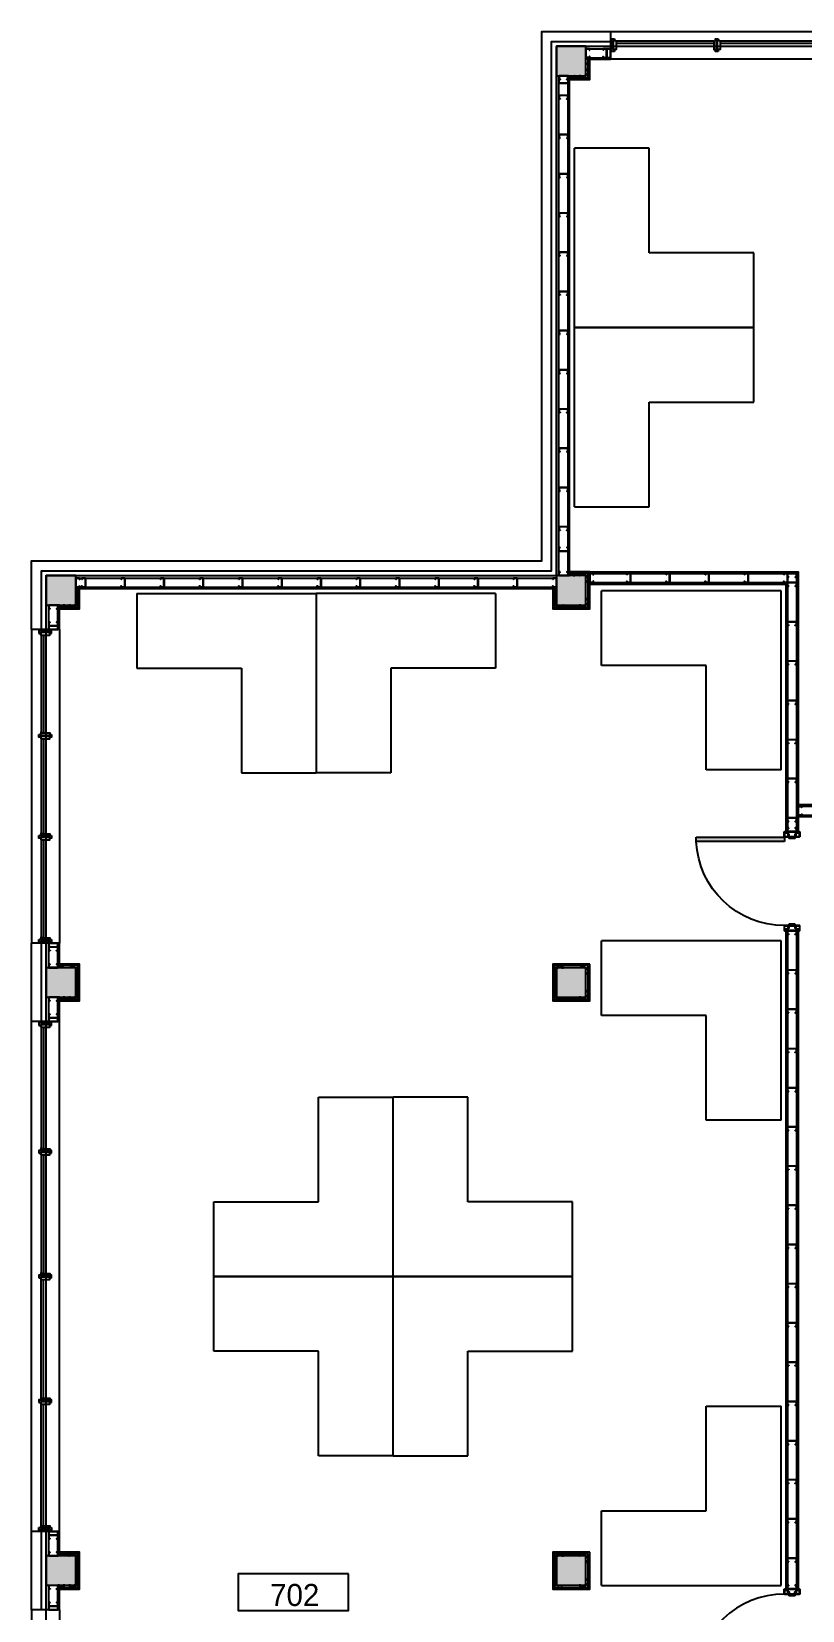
# Model space of a CAD drawing. Header units: millimetres. Extents: x 5414 to 278894, y 4264 to 146383.
# Drawn here: x 60914 to 68770, y 15895 to 32001 of the extents above; entities that cross this region are included whole.
import ezdxf
from ezdxf.enums import TextEntityAlignment as Align

# ---------------------------------------------------------------- set-up
doc = ezdxf.new("R2010")
doc.units = ezdxf.units.MM
doc.linetypes.add('Commercial Base Plan$0$ACAD_ISO02W100', pattern=[15, 12, -3])
for name, color, linetype in [('Commercial Base Plan$0$A-DR-INT', 6, 'Continuous'), ('Commercial Base Plan$0$A-GL-RMS-IDN', 6, 'Continuous'), ('Commercial Base Plan$0$A-PL-LAY-S', 6, 'Continuous'), ('Commercial Base Plan$0$I-FU-DSK', 6, 'Continuous')]:
    doc.layers.add(name, color=color, linetype=linetype)
doc.styles.add('Commercial Base Plan$0$STYLUS BT', font='stylu.ttf')

# ---------------------------------------------------------------- blocks, each defined once
blk = doc.blocks.new('Commercial Base Plan$0$wbFurringChanel 70x22')
blk.add_lwpolyline([(5, 3), (0, 3, 0.414214), (0, 2), (0, 0, 0.414214), (0, 0), (16, 0, 0.394412), (16, 0), (17, 22, -0.394412), (18, 22), (18, 22, -0.198912), (19, 22), (19, 21, 0.198912), (19, 21), (51, 21), (51, 21, 0.198912), (51, 21), (51, 22, -0.198912), (52, 22), (52, 22, -0.394412), (53, 22), (54, 0, 0.394412), (54, 0), (70, 0, 0.414214), (70, 0), (70, 2, 0.414214), (70, 2), (65, 2)], format="xyb")
blk = doc.blocks.new('Commercial Base Plan$0$wbC_Stud 92x38')
blk.add_lwpolyline([(-13, 38), (-3, 38, -0.414214), (0, 35), (0, 3, -0.414214), (-3, 0), (-89, 0, -0.414214), (-92, 3), (-92, 35, -0.414214), (-89, 38), (-79, 38), (-79, 37), (-89, 37, 0.414214), (-91, 35), (-91, 3, 0.414214), (-89, 1), (-3, 1, 0.414214), (-1, 3), (-1, 35, 0.414214), (-3, 37), (-13, 37)], format="xyb", close=True)
blk = doc.blocks.new('Commercial Base Plan$0$wbDoorPlan 900x124(1010ro)')
for p, q in [((55, 976), (55, 77)), ((100, 976), (55, 976)), ((100, 77), (100, 976)), ((1, -35), (1, 35)), ((55, 77), (100, 77)), ((1009, -35), (1009, 35))]:
    blk.add_line(p, q)
for points in [[(9, 65), (2, 65, -0.414214), (1, 66), (1, 77, -0.414214), (2, 78), (50, 78, -0.414214), (51, 77), (51, 29, 0.414214), (52, 28), (66, 28, -0.414214), (67, 27), (67, -27, -0.414214), (66, -28), (52, -28, 0.414214), (51, -29), (51, -77, -0.414214), (50, -78), (2, -78, -0.414214), (1, -77), (1, -66, -0.414214), (2, -65), (9, -65), (9, -64), (2, -64, 0.414214), (0, -66), (0, -77, 0.414214), (2, -79), (50, -79, 0.414214), (52, -77), (52, -29), (66, -29, 0.414214), (68, -27), (68, 27, 0.414214), (66, 29), (52, 29), (52, 77, 0.414214), (50, 79), (2, 79, 0.414214), (0, 77), (0, 66, 0.414214), (2, 64), (9, 64)], [(1001, 65), (1008, 65, 0.414214), (1009, 66), (1009, 77, 0.414214), (1008, 78), (960, 78, 0.414214), (959, 77), (959, 29, -0.414214), (958, 28), (944, 28, 0.414214), (943, 27), (943, -27, 0.414214), (944, -28), (958, -28, -0.414214), (959, -29), (959, -77, 0.414214), (960, -78), (1008, -78, 0.414214), (1009, -77), (1009, -66, 0.414214), (1008, -65), (1001, -65), (1001, -64), (1008, -64, -0.414214), (1010, -66), (1010, -77, -0.414214), (1008, -79), (960, -79, -0.414214), (958, -77), (958, -29), (944, -29, -0.414214), (942, -27), (942, 27, -0.414214), (944, 29), (958, 29), (958, 77, -0.414214), (960, 79), (1008, 79, -0.414214), (1010, 77), (1010, 66, -0.414214), (1008, 64), (1001, 64)]]:
    blk.add_lwpolyline(points, format="xyb", close=True)
for points in [[(0, -34), (0, 34), (20, 45), (15, 51), (15, 77), (50, 77), (50, -77), (15, -77), (15, -52), (20, -45)], [(1010, -34), (1010, 34), (990, 45), (995, 51), (995, 77), (960, 77), (960, -77), (995, -77), (995, -52), (990, -45)]]:
    blk.add_lwpolyline(points, close=True)
for centre in [(35, 36), (975, 36), (35, -36), (975, -36)]:
    blk.add_circle(centre, 8)
blk.add_arc((59, 78), 899, 359.9419, 87.4119)
blk.add_solid([(55, 976), (100, 976), (55, 77), (100, 77)])
blk = doc.blocks.new('Commercial Base Plan$0$wbAluminJamb 127x44.5')
for p, q in [((-109.5, 39.25), (-127, 39.25)), ((-22.5, 56.5), (-17.5, 51.5)), ((0, 39.25), (-17.5, 39.25))]:
    blk.add_line(p, q)
at = {"color": 5}
for p, q in [((-47.5, 56.5), (-47.5, 66.5)), ((-22.5, 56.5), (-22.5, 66.5))]:
    blk.add_line(p, q, dxfattribs=at)
for points in [[(-127, 39.25), (-127, 12), (0, 12), (0, 39.25)], [(-22.5, 56.5), (-109.5, 56.5), (-109.5, 31.5), (-17.5, 31.5), (-17.5, 51.5)]]:
    blk.add_lwpolyline(points)
blk = doc.blocks.new('Commercial Base Plan$0$wbAluminMulion 127x44.5')
for p, q in [((-109.5, 13.625), (-127, 13.625)), ((-22.5, 30.875), (-17.5, 25.875)), ((0, 13.625), (-17.5, 13.625)), ((-22.5, -30.875), (-17.5, -25.875))]:
    blk.add_line(p, q)
at = {"color": 5}
for p, q in [((-47.5, 30.875), (-47.5, 40.875)), ((-22.5, 30.875), (-22.5, 40.875)), ((-47.5, -30.875), (-47.5, -40.875)), ((-22.5, -30.875), (-22.5, -40.875))]:
    blk.add_line(p, q, dxfattribs=at)
for points in [[(-127, 13.625), (-127, -13.625), (-109.5, -13.625)], [(-22.5, 30.875), (-109.5, 30.875), (-109.5, 5.875), (-17.5, 5.875), (-17.5, 25.875)], [(-17.5, -13.625), (0, -13.625), (0, 13.625)], [(-22.5, -30.875), (-109.5, -30.875), (-109.5, -5.875), (-17.5, -5.875), (-17.5, -25.875)]]:
    blk.add_lwpolyline(points)
blk = doc.blocks.new('Commercial Base Plan$0$wbW01Plan_5176x127(ro5200)')
for p, q in [((-5143.5, -22.5), (-3902.625, -22.5)), ((-5143.5, -47.5), (-3902.625, -47.5)), ((-3840.875, -22.5), (-2630.875, -22.5)), ((-3840.875, -47.5), (-2630.875, -47.5)), ((-1359.125, -22.5), (-2569.125, -22.5)), ((-1359.125, -47.5), (-2569.125, -47.5)), ((-56.5, -22.5), (-1297.375, -22.5)), ((-56.5, -47.5), (-1297.375, -47.5))]:
    blk.add_line(p, q)
at = {"rotation": 90}
for name, p in [('Commercial Base Plan$0$wbAluminMulion 127x44.5', (-3871.75, 0)), ('Commercial Base Plan$0$wbAluminMulion 127x44.5', (-2600, 0)), ('Commercial Base Plan$0$wbAluminMulion 127x44.5', (-1328.25, 0)), ('Commercial Base Plan$0$wbAluminJamb 127x44.5', (0, 0))]:
    blk.add_blockref(name, p, dxfattribs=at)
at = {"xscale": -1, "rotation": 270}
blk.add_blockref('Commercial Base Plan$0$wbAluminJamb 127x44.5', (-5200, 0), dxfattribs=at)
blk = doc.blocks.new('Commercial Base Plan$0$wbW02Plan_3176x127(ro3200)')
for p, q in [((-3143.5, -22.5), (-2145.375, -22.5)), ((-3143.5, -47.5), (-2145.375, -47.5)), ((-2083.625, -22.5), (-1116.375, -22.5)), ((-2083.625, -47.5), (-1116.375, -47.5)), ((-1054.625, -22.5), (-56.5, -22.5)), ((-1054.625, -47.5), (-56.5, -47.5))]:
    blk.add_line(p, q)
at = {"rotation": 90}
for name, p in [('Commercial Base Plan$0$wbAluminMulion 127x44.5', (-2114.5, 0)), ('Commercial Base Plan$0$wbAluminMulion 127x44.5', (-1085.5, 0)), ('Commercial Base Plan$0$wbAluminJamb 127x44.5', (0, 0))]:
    blk.add_blockref(name, p, dxfattribs=at)
at = {"xscale": -1, "rotation": 270}
blk.add_blockref('Commercial Base Plan$0$wbAluminJamb 127x44.5', (-3200, 0), dxfattribs=at)
blk = doc.blocks.new('Commercial Base Plan$0$att.RoomName&Number')
blk.add_lwpolyline([(-7.5, 0), (7.5, 0), (7.5, 5), (-7.5, 5)], close=True)
at = {"style": 'Commercial Base Plan$0$STYLUS BT'}
for tag, p in [('ROOM_NAME', (0, 9.5)), ('ROOM', (0, 2.5))]:
    blk.add_attdef(tag, text='', height=3, dxfattribs=at).set_placement(p, align=Align.MIDDLE)
blk = doc.blocks.new('Commercial Base Plan$0$desk')
for p, q in [((0, 1829), (0, 0)), ((0, 1829), (762, 1829)), ((762, 1829), (762, 762)), ((762, 762), (1829, 762)), ((1829, 762), (1829, 0)), ((0, 0), (1829, 0))]:
    blk.add_line(p, q)

msp = doc.modelspace()

# ---------------------------------------------------------------- hatches: boundary and pattern name
at = {"layer": 'Commercial Base Plan$0$A-PL-LAY-S'}
for points in [[(66564, 31851.2), (66264, 31851.2), (66264, 31551.2), (66564, 31551.2)], [(61364, 26451.2), (61064, 26451.2), (61064, 26151.2), (61364, 26151.2)], [(66564, 26451.2), (66264, 26451.2), (66264, 26151.2), (66564, 26151.2)], [(61364, 22451.2), (61064, 22451.2), (61064, 22151.2), (61364, 22151.2)], [(66564, 22451.2), (66264, 22451.2), (66264, 22151.2), (66564, 22151.2)], [(61364, 16451.2), (61064, 16451.2), (61064, 16151.2), (61364, 16151.2)], [(66564, 16451.2), (66264, 16451.2), (66264, 16151.2), (66564, 16151.2)]]:
    msp.add_hatch(color=256, dxfattribs=at).paths.add_polyline_path(points)

# ---------------------------------------------------------------- linework, layer by layer
for p, q in [((66814, 32001.2), (70014, 32001.2)), ((66814, 32001.2), (66814, 31718.2)), ((70014, 31718.2), (66814, 31718.2)), ((60914, 25901.2), (60914, 22701.2)), ((61197, 25901.2), (60914, 25901.2)), ((61197, 25901.2), (61197, 22701.2)), ((68618, 24113.2), (68618, 23839.2)), ((68710, 24113.2), (68710, 23839.2)), ((68726, 24113.2), (68726, 23839.2)), ((76752, 24097.2), (68726, 24097.2)), ((76752, 24005.2), (68726, 24005.2)), ((68602, 23839.2), (68726, 23839.2)), ((76752, 23989.2), (68726, 23989.2)), ((68602, 22829.2), (68726, 22829.2)), ((61197, 22701.2), (60914, 22701.2)), ((60914, 16701.2), (60914, 21901.2)), ((61197, 21901.2), (60914, 21901.2)), ((61197, 16701.2), (61197, 21901.2)), ((61197, 16701.2), (60914, 16701.2)), ((68602, 16113.2), (68726, 16113.2)), ((60914, 15901.2), (60914, 12701.2)), ((61197, 15901.2), (60914, 15901.2)), ((61197, 15901.2), (61197, 12701.2))]:
    msp.add_line(p, q, dxfattribs=at)
at = {"layer": 'Commercial Base Plan$0$A-PL-LAY-S', "linetype": 'Continuous'}
for points in [[(60914, 25901.2), (60914, 26601.2), (66114, 26601.2), (66114, 32001.2), (66814, 32001.2)], [(61014, 25901.2), (61014, 26501.2), (66214, 26501.2), (66214, 31901.2), (66814, 31901.2)], [(66564, 31826.2), (66814, 31826.2)], [(66564, 31734.2), (66814, 31734.2)], [(66289, 26451.2), (66289, 31551.2)], [(66381, 26451.2), (66381, 31551.2)], [(61364, 26426.2), (66264, 26426.2)], [(61364, 26334.2), (66264, 26334.2)], [(61089, 25901.2), (61089, 26151.2)], [(61181, 25901.2), (61181, 26151.2)], [(60914, 21901.2), (60914, 22701.2)], [(61014, 21901.2), (61014, 22701.2)], [(61089, 22451.2), (61089, 22701.2)], [(61181, 22451.2), (61181, 22701.2)], [(61089, 21901.2), (61089, 22151.2)], [(61181, 21901.2), (61181, 22151.2)], [(60914, 15901.2), (60914, 16701.2)], [(61014, 15901.2), (61014, 16701.2)], [(61089, 16451.2), (61089, 16701.2)], [(61181, 16451.2), (61181, 16701.2)], [(61089, 15901.2), (61089, 16151.2)], [(61181, 15901.2), (61181, 16151.2)]]:
    msp.add_lwpolyline(points, dxfattribs=at)
at = {"layer": 'Commercial Base Plan$0$A-PL-LAY-S', "linetype": 'Commercial Base Plan$0$ACAD_ISO02W100'}
msp.add_lwpolyline([(97764, 26451.2), (97764, 12151.2), (92564, 12151.2), (92564, 6751.2), (66264, 6751.2), (66264, 12151.2), (61064, 12151.2), (61064, 26451.2), (66264, 26451.2), (66264, 31851.2), (92564, 31851.2), (92564, 26451.2), (97764, 26451.2)], dxfattribs=at)
at = {"layer": 'Commercial Base Plan$0$A-PL-LAY-S'}
for points in [[(66564, 31851.2), (66264, 31851.2), (66264, 31551.2), (66564, 31551.2)], [(61364, 26451.2), (61064, 26451.2), (61064, 26151.2), (61364, 26151.2)], [(66564, 26451.2), (66264, 26451.2), (66264, 26151.2), (66564, 26151.2)], [(61364, 22451.2), (61064, 22451.2), (61064, 22151.2), (61364, 22151.2)], [(66586, 22473.2), (66242, 22473.2), (66242, 22129.2), (66586, 22129.2)], [(66564, 22451.2), (66264, 22451.2), (66264, 22151.2), (66564, 22151.2)], [(61364, 16451.2), (61064, 16451.2), (61064, 16151.2), (61364, 16151.2)], [(66586, 16473.2), (66242, 16473.2), (66242, 16129.2), (66586, 16129.2)], [(66564, 16451.2), (66264, 16451.2), (66264, 16151.2), (66564, 16151.2)]]:
    msp.add_lwpolyline(points, close=True, dxfattribs=at)
for points in [[(66381, 31529.2), (66586, 31529.2), (66586, 31734.2)], [(61197, 25901.2), (61197, 26113.2), (61402, 26113.2), (61402, 26319.7), (66226, 26318.2), (66226, 26113.2), (66602, 26113.2), (66602, 26489.2), (66397, 26489.2), (66397, 31513.2), (66602, 31513.2), (66602, 31718.2), (66814, 31718.2)], [(66242, 26334.2), (66242, 26129.2), (66586, 26129.2), (66586, 26473.2), (66381, 26473.2)], [(66602, 26489.2), (68726, 26489.2), (68726, 24113.2)], [(66602, 26473.2), (68710, 26473.2), (68710, 24113.2)], [(61181, 26129.2), (61386, 26129.2), (61386, 26334.2)], [(66602, 26381.2), (68618, 26381.2), (68618, 24113.2)], [(66602, 26365.2), (68602, 26365.2), (68602, 24113.2)], [(68602, 24113.2), (68602, 23839.2)], [(76752, 24113.2), (68726, 24113.2)], [(68602, 22829.2), (68602, 16113.2)], [(68618, 22829.2), (68618, 16113.2)], [(68710, 22829.2), (68710, 16113.2)], [(68726, 22829.2), (68726, 16113.2)], [(61197, 21901.2), (61197, 22113.2), (61402, 22113.2), (61402, 22489.2), (61197, 22489.2), (61197, 22701.2)], [(61181, 22129.2), (61386, 22129.2), (61386, 22473.2), (61181, 22473.2)], [(61197, 15901.2), (61197, 16113.2), (61402, 16113.2), (61402, 16489.2), (61197, 16489.2), (61197, 16701.2)], [(61181, 16129.2), (61386, 16129.2), (61386, 16473.2), (61181, 16473.2)]]:
    msp.add_lwpolyline(points, dxfattribs=at)
at = {"layer": 'Commercial Base Plan$0$A-PL-LAY-S', "linetype": 'Continuous'}
for points in [[(66602, 22489.2), (66226, 22489.2), (66226, 22113.2), (66602, 22113.2)], [(66602, 16489.2), (66226, 16489.2), (66226, 16113.2), (66602, 16113.2)]]:
    msp.add_lwpolyline(points, close=True, dxfattribs=at)

# ---------------------------------------------------------------- block references
at = {"layer": 'Commercial Base Plan$0$A-DR-INT', "xscale": -1, "rotation": 90}
msp.add_blockref('Commercial Base Plan$0$wbDoorPlan 900x124(1010ro)', (68664, 23839.2), dxfattribs=at)
at = {"layer": 'Commercial Base Plan$0$A-DR-INT', "rotation": 90.00000000000001}
msp.add_blockref('Commercial Base Plan$0$wbDoorPlan 900x124(1010ro)', (68664, 15103.2), dxfattribs=at)
at = {"layer": 'Commercial Base Plan$0$A-GL-RMS-IDN'}
ref = msp.add_blockref('Commercial Base Plan$0$att.RoomName&Number', (63580.7, 16268.5), dxfattribs=dict(at, xscale=75, yscale=75, zscale=75, rotation=180))
ref.add_attrib('ROOM', '702', dxfattribs={"layer": '0', "height": 225, "style": 'Commercial Base Plan$0$STYLUS BT'}).set_placement((63595.7, 16052.7), align=Align.MIDDLE)
ref.add_attrib('ROOM_NAME', 'OFFICE', dxfattribs={"layer": '0', "height": 225, "style": 'Commercial Base Plan$0$STYLUS BT'}).set_placement((63580.7, 15556), align=Align.MIDDLE)
at = {"layer": 'Commercial Base Plan$0$A-PL-LAY-S', "xscale": -1}
for name, p in [('Commercial Base Plan$0$wbW02Plan_3176x127(ro3200)', (66814, 31926.2)), ('Commercial Base Plan$0$wbC_Stud 92x38', (66289, 31475.2)), ('Commercial Base Plan$0$wbC_Stud 92x38', (66289, 26701.2)), ('Commercial Base Plan$0$wbC_Stud 92x38', (66289, 26451.2)), ('Commercial Base Plan$0$wbFurringChanel 70x22', (66564, 26451.2)), ('Commercial Base Plan$0$wbC_Stud 92x38', (61089, 25939.2)), ('Commercial Base Plan$0$wbC_Stud 92x38', (61089, 25901.2)), ('Commercial Base Plan$0$wbC_Stud 92x38', (68618, 23839.2)), ('Commercial Base Plan$0$wbC_Stud 92x38', (61089, 22451.2)), ('Commercial Base Plan$0$wbFurringChanel 70x22', (61251, 22451.2)), ('Commercial Base Plan$0$wbFurringChanel 70x22', (61364, 22451.2)), ('Commercial Base Plan$0$wbFurringChanel 70x22', (66564, 22451.2)), ('Commercial Base Plan$0$wbC_Stud 92x38', (61089, 21939.2)), ('Commercial Base Plan$0$wbC_Stud 92x38', (61089, 21901.2)), ('Commercial Base Plan$0$wbC_Stud 92x38', (61089, 16451.2)), ('Commercial Base Plan$0$wbFurringChanel 70x22', (61251, 16451.2)), ('Commercial Base Plan$0$wbFurringChanel 70x22', (61364, 16451.2)), ('Commercial Base Plan$0$wbFurringChanel 70x22', (66564, 16451.2)), ('Commercial Base Plan$0$wbC_Stud 92x38', (68618, 16113.2)), ('Commercial Base Plan$0$wbC_Stud 92x38', (61089, 15939.2)), ('Commercial Base Plan$0$wbC_Stud 92x38', (61089, 15901.2))]:
    msp.add_blockref(name, p, dxfattribs=at)
for name, p, rotation in [('Commercial Base Plan$0$wbC_Stud 92x38', (66564, 31826.2), 270), ('Commercial Base Plan$0$wbFurringChanel 70x22', (66564, 31664.2), 270), ('Commercial Base Plan$0$wbFurringChanel 70x22', (66564, 31551.2), 270), ('Commercial Base Plan$0$wbFurringChanel 70x22', (66381, 31551.2), 180), ('Commercial Base Plan$0$wbC_Stud 92x38', (66601.9, 26473.2), 270), ('Commercial Base Plan$0$wbFurringChanel 70x22', (66264, 26334.2), 90), ('Commercial Base Plan$0$wbFurringChanel 70x22', (61364, 26151.2), 270), ('Commercial Base Plan$0$wbFurringChanel 70x22', (66264, 26151.2), 180), ('Commercial Base Plan$0$wbFurringChanel 70x22', (66564, 26151.2), 270), ('Commercial Base Plan$0$wbW02Plan_3176x127(ro3200)', (60989, 22701.2), 90), ('Commercial Base Plan$0$wbC_Stud 92x38', (68726, 24097.2), 270), ('Commercial Base Plan$0$wbFurringChanel 70x22', (66264, 22451.2), 90), ('Commercial Base Plan$0$wbFurringChanel 70x22', (61364, 22151.2), 270), ('Commercial Base Plan$0$wbFurringChanel 70x22', (66264, 22151.2), 180), ('Commercial Base Plan$0$wbFurringChanel 70x22', (66564, 22151.2), 270), ('Commercial Base Plan$0$wbFurringChanel 70x22', (66264, 16451.2), 90), ('Commercial Base Plan$0$wbFurringChanel 70x22', (61364, 16151.2), 270), ('Commercial Base Plan$0$wbFurringChanel 70x22', (66264, 16151.2), 180), ('Commercial Base Plan$0$wbFurringChanel 70x22', (66564, 16151.2), 270)]:
    msp.add_blockref(name, p, dxfattribs=dict(at, rotation=rotation))
at = {"layer": 'Commercial Base Plan$0$A-PL-LAY-S'}
for name, p, rotation in [('Commercial Base Plan$0$wbC_Stud 92x38', (66776, 31826.2), 90.00000000000001), ('Commercial Base Plan$0$wbC_Stud 92x38', (66814, 31826.2), 90.00000000000001), ('Commercial Base Plan$0$wbC_Stud 92x38', (66289, 31551.2), 180), ('Commercial Base Plan$0$wbFurringChanel 70x22', (66564, 31551.2), 180), ('Commercial Base Plan$0$wbC_Stud 92x38', (66289, 31351.2), 180), ('Commercial Base Plan$0$wbC_Stud 92x38', (66289, 30951.2), 180), ('Commercial Base Plan$0$wbC_Stud 92x38', (66289, 30551.2), 180), ('Commercial Base Plan$0$wbC_Stud 92x38', (66289, 30151.2), 180), ('Commercial Base Plan$0$wbC_Stud 92x38', (66289, 29751.2), 180), ('Commercial Base Plan$0$wbC_Stud 92x38', (66289, 29351.2), 180), ('Commercial Base Plan$0$wbC_Stud 92x38', (66289, 28951.2), 180), ('Commercial Base Plan$0$wbC_Stud 92x38', (66289, 28551.2), 180), ('Commercial Base Plan$0$wbC_Stud 92x38', (66289, 28151.2), 180), ('Commercial Base Plan$0$wbC_Stud 92x38', (66289, 27751.2), 180), ('Commercial Base Plan$0$wbC_Stud 92x38', (66289, 27351.2), 180), ('Commercial Base Plan$0$wbC_Stud 92x38', (66289, 26951.2), 180), ('Commercial Base Plan$0$wbC_Stud 92x38', (61364, 26334.2), 270), ('Commercial Base Plan$0$wbC_Stud 92x38', (61464, 26426.2), 90.00000000000001), ('Commercial Base Plan$0$wbC_Stud 92x38', (61864, 26426.2), 90.00000000000001), ('Commercial Base Plan$0$wbC_Stud 92x38', (62264, 26426.2), 90.00000000000001), ('Commercial Base Plan$0$wbC_Stud 92x38', (62664, 26426.2), 90.00000000000001), ('Commercial Base Plan$0$wbC_Stud 92x38', (63064, 26426.2), 90.00000000000001), ('Commercial Base Plan$0$wbC_Stud 92x38', (63464, 26426.2), 90.00000000000001), ('Commercial Base Plan$0$wbC_Stud 92x38', (63864, 26426.2), 90.00000000000001), ('Commercial Base Plan$0$wbC_Stud 92x38', (64264, 26426.2), 90.00000000000001), ('Commercial Base Plan$0$wbC_Stud 92x38', (64664, 26426.2), 90.00000000000001), ('Commercial Base Plan$0$wbC_Stud 92x38', (65064, 26426.2), 90.00000000000001), ('Commercial Base Plan$0$wbC_Stud 92x38', (65464, 26426.2), 90.00000000000001), ('Commercial Base Plan$0$wbC_Stud 92x38', (65864, 26426.2), 90.00000000000001), ('Commercial Base Plan$0$wbC_Stud 92x38', (66264, 26426.2), 90.00000000000001), ('Commercial Base Plan$0$wbFurringChanel 70x22', (66564, 26451.2), 270), ('Commercial Base Plan$0$wbC_Stud 92x38', (67018, 26473.2), 90.00000000000001), ('Commercial Base Plan$0$wbC_Stud 92x38', (67418, 26473.2), 90.00000000000001), ('Commercial Base Plan$0$wbC_Stud 92x38', (67818, 26473.2), 90.00000000000001), ('Commercial Base Plan$0$wbC_Stud 92x38', (68218, 26473.2), 90.00000000000001), ('Commercial Base Plan$0$wbC_Stud 92x38', (68618, 26473.2), 90.00000000000001), ('Commercial Base Plan$0$wbC_Stud 92x38', (68618, 26473.2), 180), ('Commercial Base Plan$0$wbFurringChanel 70x22', (61364, 26334.2), 270), ('Commercial Base Plan$0$wbC_Stud 92x38', (68618, 26381.2), 180), ('Commercial Base Plan$0$wbC_Stud 92x38', (61089, 26151.2), 180), ('Commercial Base Plan$0$wbFurringChanel 70x22', (61251, 26151.2), 180), ('Commercial Base Plan$0$wbFurringChanel 70x22', (61364, 26151.2), 180), ('Commercial Base Plan$0$wbFurringChanel 70x22', (66264, 26151.2), 90.00000000000001), ('Commercial Base Plan$0$wbFurringChanel 70x22', (66564, 26151.2), 180), ('Commercial Base Plan$0$wbC_Stud 92x38', (68618, 25981.2), 180), ('Commercial Base Plan$0$wbC_Stud 92x38', (68618, 25581.2), 180), ('Commercial Base Plan$0$wbC_Stud 92x38', (68618, 25178.2), 180), ('Commercial Base Plan$0$wbC_Stud 92x38', (68618, 24778.2), 180), ('Commercial Base Plan$0$wbC_Stud 92x38', (68618, 24381.2), 180), ('Commercial Base Plan$0$wbC_Stud 92x38', (68618, 23981.2), 180), ('Commercial Base Plan$0$wbC_Stud 92x38', (68618, 22829.2), 180), ('Commercial Base Plan$0$wbC_Stud 92x38', (61089, 22701.2), 180), ('Commercial Base Plan$0$wbC_Stud 92x38', (61089, 22663.2), 180), ('Commercial Base Plan$0$wbFurringChanel 70x22', (61364, 22451.2), 270), ('Commercial Base Plan$0$wbFurringChanel 70x22', (66564, 22451.2), 270), ('Commercial Base Plan$0$wbC_Stud 92x38', (68618, 22429.2), 180), ('Commercial Base Plan$0$wbC_Stud 92x38', (61089, 22151.2), 180), ('Commercial Base Plan$0$wbFurringChanel 70x22', (61251, 22151.2), 180), ('Commercial Base Plan$0$wbFurringChanel 70x22', (61364, 22151.2), 180), ('Commercial Base Plan$0$wbFurringChanel 70x22', (66264, 22151.2), 90.00000000000001), ('Commercial Base Plan$0$wbFurringChanel 70x22', (66564, 22151.2), 180), ('Commercial Base Plan$0$wbC_Stud 92x38', (68618, 22029.2), 180), ('Commercial Base Plan$0$wbW01Plan_5176x127(ro5200)', (60989, 21901.2), 90.00000000000001), ('Commercial Base Plan$0$wbC_Stud 92x38', (68618, 21626.2), 180), ('Commercial Base Plan$0$wbC_Stud 92x38', (68618, 21226.2), 180), ('Commercial Base Plan$0$wbC_Stud 92x38', (68618, 20829.2), 180), ('Commercial Base Plan$0$wbC_Stud 92x38', (68618, 20429.2), 180), ('Commercial Base Plan$0$wbC_Stud 92x38', (68618, 20029.2), 180), ('Commercial Base Plan$0$wbC_Stud 92x38', (68618, 19629.2), 180), ('Commercial Base Plan$0$wbC_Stud 92x38', (68618, 19229.2), 180), ('Commercial Base Plan$0$wbC_Stud 92x38', (68618, 19229.2), 180), ('Commercial Base Plan$0$wbC_Stud 92x38', (68618, 18829.2), 180), ('Commercial Base Plan$0$wbC_Stud 92x38', (68618, 18429.2), 180), ('Commercial Base Plan$0$wbC_Stud 92x38', (68618, 18026.2), 180), ('Commercial Base Plan$0$wbC_Stud 92x38', (68618, 17626.2), 180), ('Commercial Base Plan$0$wbC_Stud 92x38', (68618, 17229.2), 180), ('Commercial Base Plan$0$wbC_Stud 92x38', (68618, 16829.2), 180), ('Commercial Base Plan$0$wbC_Stud 92x38', (61089, 16701.2), 180), ('Commercial Base Plan$0$wbC_Stud 92x38', (61089, 16663.2), 180), ('Commercial Base Plan$0$wbFurringChanel 70x22', (61364, 16451.2), 270), ('Commercial Base Plan$0$wbFurringChanel 70x22', (66564, 16451.2), 270), ('Commercial Base Plan$0$wbC_Stud 92x38', (68618, 16429.2), 180), ('Commercial Base Plan$0$wbC_Stud 92x38', (61089, 16151.2), 180), ('Commercial Base Plan$0$wbFurringChanel 70x22', (61251, 16151.2), 180), ('Commercial Base Plan$0$wbFurringChanel 70x22', (61364, 16151.2), 180), ('Commercial Base Plan$0$wbFurringChanel 70x22', (66264, 16151.2), 90.00000000000001), ('Commercial Base Plan$0$wbFurringChanel 70x22', (66564, 16151.2), 180)]:
    msp.add_blockref(name, p, dxfattribs=dict(at, rotation=rotation))
for p in [(66381, 26451.2), (66264, 22451.2), (66264, 16451.2)]:
    msp.add_blockref('Commercial Base Plan$0$wbFurringChanel 70x22', p, dxfattribs=at)
at = {"layer": 'Commercial Base Plan$0$I-FU-DSK', "xscale": -1}
for p, rotation in [((66447, 28982.1), 270), ((66447, 28982.1), 180), ((63814, 26268.9), 90), ((64599.5, 19301.6), 270), ((64599.5, 19301.6), 180)]:
    msp.add_blockref('Commercial Base Plan$0$desk', p, dxfattribs=dict(at, rotation=rotation))
at = {"layer": 'Commercial Base Plan$0$I-FU-DSK'}
for p, rotation in [((63814, 26268.9), 270), ((68552, 26297.5), 180), ((68552, 22726.5), 180), ((64599.5, 19301.6), 90.00000000000001), ((64599.5, 19301.6), 180), ((68552, 16149.1), 90.00000000000001)]:
    msp.add_blockref('Commercial Base Plan$0$desk', p, dxfattribs=dict(at, rotation=rotation))

doc.saveas('drawing.dxf')
